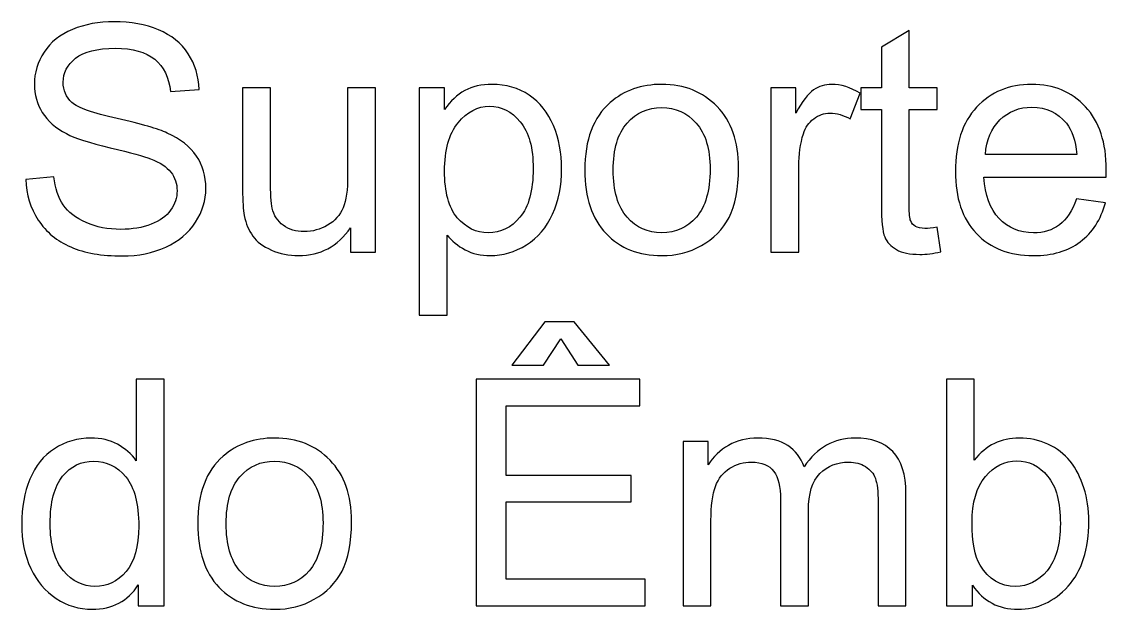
# Model space of a CAD drawing. Header units: millimetres. Extents: x -300 to 279, y -192 to 238.
# Drawn here: x 161.8 to 205.33, y 153.26 to 176.83 of the extents above; entities that cross this region are included whole.
import ezdxf

# ---------------------------------------------------------------- set-up
doc = ezdxf.new("R2010")
doc.units = ezdxf.units.MM
doc.layers.add('CAMADA_1', color=7, linetype='CONTINUOUS')

msp = doc.modelspace()

# ---------------------------------------------------------------- linework, layer by layer
at = {"layer": 'CAMADA_1', "color": 250}
for points, knots in [([(161.9645, 170.5087), (161.9645, 170.5087), (163.0948, 170.6103), (163.0948, 170.6103), (163.1477, 170.1531), (163.2726, 169.7785), (163.4695, 169.4842), (163.6663, 169.1921), (163.9711, 168.9551), (164.3839, 168.773), (164.7966, 168.5931), (165.2623, 168.5021), (165.7787, 168.5021), (166.2381, 168.5021), (166.6423, 168.5698), (166.9937, 168.7074), (167.3451, 168.845), (167.6054, 169.0334), (167.7769, 169.2726), (167.9483, 169.5118), (168.0351, 169.7721), (168.0351, 170.0515), (168.0351, 170.3351), (167.9526, 170.5828), (167.7875, 170.7966), (167.6224, 171.0082), (167.3493, 171.186), (166.9683, 171.3321), (166.7249, 171.4252), (166.1851, 171.5734), (165.3491, 171.7745), (164.513, 171.9756), (163.9288, 172.1639), (163.5943, 172.3417), (163.1604, 172.5703), (162.8387, 172.854), (162.627, 173.1905), (162.4132, 173.5271), (162.3074, 173.906), (162.3074, 174.3229), (162.3074, 174.7844), (162.4386, 175.2141), (162.699, 175.612), (162.9593, 176.012), (163.3382, 176.3147), (163.8399, 176.5222), (164.3394, 176.7296), (164.8961, 176.8333), (165.5078, 176.8333), (166.1809, 176.8333), (166.7757, 176.7254), (167.29, 176.5073), (167.8044, 176.2914), (168.2002, 175.9718), (168.4775, 175.5485), (168.7548, 175.1273), (168.9029, 174.6489), (168.9241, 174.1155), (168.9241, 174.1155), (167.7684, 174.0266), (167.7684, 174.0266), (167.707, 174.6002), (167.4975, 175.0341), (167.1398, 175.3262), (166.782, 175.6205), (166.2529, 175.7665), (165.5544, 175.7665), (164.8262, 175.7665), (164.295, 175.6332), (163.9626, 175.3665), (163.6303, 175.0998), (163.4631, 174.778), (163.4631, 174.4013), (163.4631, 174.0753), (163.5816, 173.8065), (163.8166, 173.5948), (164.0494, 173.3853), (164.6527, 173.1672), (165.6306, 172.9471), (166.6085, 172.7249), (167.2795, 172.5322), (167.6435, 172.3671), (168.1706, 172.1237), (168.5622, 171.8168), (168.814, 171.4422), (169.0659, 171.0696), (169.1908, 170.6399), (169.1908, 170.1531), (169.1908, 169.6684), (169.0532, 169.2154), (168.7759, 168.7879), (168.4987, 168.3603), (168.1028, 168.028), (167.5843, 167.7909), (167.0657, 167.5538), (166.4836, 167.4353), (165.8338, 167.4353), (165.0125, 167.4353), (164.3246, 167.5559), (163.77, 167.7951), (163.2133, 168.0343), (162.7794, 168.3942), (162.464, 168.8768), (162.1465, 169.3572), (161.9814, 169.9012), (161.9645, 170.5087)], [0, 0, 0, 0, 0.0285714, 0.0285714, 0.0285714, 0.0571429, 0.0571429, 0.0571429, 0.0857143, 0.0857143, 0.0857143, 0.1142857, 0.1142857, 0.1142857, 0.1428571, 0.1428571, 0.1428571, 0.1714286, 0.1714286, 0.1714286, 0.2, 0.2, 0.2, 0.2285714, 0.2285714, 0.2285714, 0.2571429, 0.2571429, 0.2571429, 0.2857143, 0.2857143, 0.2857143, 0.3142857, 0.3142857, 0.3142857, 0.3428571, 0.3428571, 0.3428571, 0.3714286, 0.3714286, 0.3714286, 0.4, 0.4, 0.4, 0.4285714, 0.4285714, 0.4285714, 0.4571429, 0.4571429, 0.4571429, 0.4857143, 0.4857143, 0.4857143, 0.5142857, 0.5142857, 0.5142857, 0.5428571, 0.5428571, 0.5428571, 0.5714286, 0.5714286, 0.5714286, 0.6, 0.6, 0.6, 0.6285714, 0.6285714, 0.6285714, 0.6571429, 0.6571429, 0.6571429, 0.6857143, 0.6857143, 0.6857143, 0.7142857, 0.7142857, 0.7142857, 0.7428571, 0.7428571, 0.7428571, 0.7714286, 0.7714286, 0.7714286, 0.8, 0.8, 0.8, 0.8285714, 0.8285714, 0.8285714, 0.8571429, 0.8571429, 0.8571429, 0.8857143, 0.8857143, 0.8857143, 0.9142857, 0.9142857, 0.9142857, 0.9428571, 0.9428571, 0.9428571, 0.9714286, 0.9714286, 0.9714286, 1, 1, 1, 1]), ([(198.5341, 168.5847), (198.5341, 168.5847), (198.6865, 167.5983), (198.6865, 167.5983), (198.3732, 167.5327), (198.0917, 167.4988), (197.8462, 167.4988), (197.4419, 167.4988), (197.1286, 167.5623), (196.9043, 167.6914), (196.682, 167.8205), (196.5254, 167.9878), (196.4344, 168.1973), (196.3434, 168.4069), (196.2989, 168.8471), (196.2989, 169.5181), (196.2989, 169.5181), (196.2989, 173.3154), (196.2989, 173.3154), (196.2989, 173.3154), (195.4734, 173.3154), (195.4734, 173.3154), (195.4734, 173.3154), (195.4734, 174.179), (195.4734, 174.179), (195.4734, 174.179), (196.2989, 174.179), (196.2989, 174.179), (196.2989, 174.179), (196.2989, 175.8088), (196.2989, 175.8088), (196.2989, 175.8088), (197.4165, 176.4798), (197.4165, 176.4798), (197.4165, 176.4798), (197.4165, 174.179), (197.4165, 174.179), (197.4165, 174.179), (198.5341, 174.179), (198.5341, 174.179), (198.5341, 174.179), (198.5341, 173.3154), (198.5341, 173.3154), (198.5341, 173.3154), (197.4165, 173.3154), (197.4165, 173.3154), (197.4165, 173.3154), (197.4165, 169.4546), (197.4165, 169.4546), (197.4165, 169.135), (197.4356, 168.9297), (197.4758, 168.8387), (197.5139, 168.7476), (197.5774, 168.6757), (197.6663, 168.6206), (197.7552, 168.5677), (197.8822, 168.5402), (198.0473, 168.5402), (198.17, 168.5402), (198.333, 168.555), (198.5341, 168.5847)], [0, 0, 0, 0, 0.05, 0.05, 0.05, 0.1, 0.1, 0.1, 0.15, 0.15, 0.15, 0.2, 0.2, 0.2, 0.25, 0.25, 0.25, 0.3, 0.3, 0.3, 0.35, 0.35, 0.35, 0.4, 0.4, 0.4, 0.45, 0.45, 0.45, 0.5, 0.5, 0.5, 0.55, 0.55, 0.55, 0.6, 0.6, 0.6, 0.65, 0.65, 0.65, 0.7, 0.7, 0.7, 0.75, 0.75, 0.75, 0.8, 0.8, 0.8, 0.85, 0.85, 0.85, 0.9, 0.9, 0.9, 0.95, 0.95, 0.95, 1, 1, 1, 1]), ([(174.9947, 167.5877), (174.9947, 167.5877), (174.9947, 168.5677), (174.9947, 168.5677), (174.4825, 167.8205), (173.7882, 167.448), (172.9098, 167.448), (172.5224, 167.448), (172.1605, 167.5221), (171.8239, 167.6703), (171.4874, 167.8205), (171.2376, 168.0068), (171.0746, 168.2312), (170.9117, 168.4577), (170.7974, 168.7328), (170.7317, 169.0588), (170.6873, 169.2789), (170.664, 169.6261), (170.664, 170.1002), (170.664, 170.1002), (170.664, 174.179), (170.664, 174.179), (170.664, 174.179), (171.7816, 174.179), (171.7816, 174.179), (171.7816, 174.179), (171.7816, 170.532), (171.7816, 170.532), (171.7816, 169.9499), (171.8049, 169.5562), (171.8493, 169.3551), (171.9192, 169.0609), (172.0674, 168.8323), (172.296, 168.6651), (172.5224, 168.4979), (172.8018, 168.4132), (173.1363, 168.4132), (173.4707, 168.4132), (173.784, 168.4979), (174.0761, 168.6693), (174.3682, 168.8408), (174.5756, 169.0757), (174.6984, 169.3699), (174.819, 169.6642), (174.8804, 170.0938), (174.8804, 170.6548), (174.8804, 170.6548), (174.8804, 174.179), (174.8804, 174.179), (174.8804, 174.179), (175.998, 174.179), (175.998, 174.179), (175.998, 174.179), (175.998, 167.5877), (175.998, 167.5877), (175.998, 167.5877), (174.9947, 167.5877), (174.9947, 167.5877)], [0, 0, 0, 0, 0.0526316, 0.0526316, 0.0526316, 0.1052632, 0.1052632, 0.1052632, 0.1578947, 0.1578947, 0.1578947, 0.2105263, 0.2105263, 0.2105263, 0.2631579, 0.2631579, 0.2631579, 0.3157895, 0.3157895, 0.3157895, 0.3684211, 0.3684211, 0.3684211, 0.4210526, 0.4210526, 0.4210526, 0.4736842, 0.4736842, 0.4736842, 0.5263158, 0.5263158, 0.5263158, 0.5789474, 0.5789474, 0.5789474, 0.6315789, 0.6315789, 0.6315789, 0.6842105, 0.6842105, 0.6842105, 0.7368421, 0.7368421, 0.7368421, 0.7894737, 0.7894737, 0.7894737, 0.8421053, 0.8421053, 0.8421053, 0.8947368, 0.8947368, 0.8947368, 0.9473684, 0.9473684, 0.9473684, 1, 1, 1, 1]), ([(177.7527, 165.0604), (177.7527, 165.0604), (177.7527, 174.179), (177.7527, 174.179), (177.7527, 174.179), (178.7687, 174.179), (178.7687, 174.179), (178.7687, 174.179), (178.7687, 173.3133), (178.7687, 173.3133), (179.0079, 173.6477), (179.2788, 173.8996), (179.5815, 174.0668), (179.8821, 174.234), (180.2483, 174.3187), (180.6779, 174.3187), (181.241, 174.3187), (181.7363, 174.1748), (182.166, 173.8848), (182.5956, 173.5969), (182.9195, 173.1884), (183.1396, 172.6635), (183.3576, 172.1364), (183.4677, 171.5607), (183.4677, 170.932), (183.4677, 170.2611), (183.3471, 169.6557), (183.1058, 169.1159), (182.8645, 168.5783), (182.5131, 168.1656), (182.0517, 167.8777), (181.5923, 167.5919), (181.1076, 167.448), (180.5996, 167.448), (180.2271, 167.448), (179.8927, 167.5263), (179.5984, 167.683), (179.3021, 167.8396), (179.0608, 168.0364), (178.8703, 168.2756), (178.8703, 168.2756), (178.8703, 165.0604), (178.8703, 165.0604), (178.8703, 165.0604), (177.7527, 165.0604), (177.7527, 165.0604)], [0, 0, 0, 0, 0.0666667, 0.0666667, 0.0666667, 0.1333333, 0.1333333, 0.1333333, 0.2, 0.2, 0.2, 0.2666667, 0.2666667, 0.2666667, 0.3333333, 0.3333333, 0.3333333, 0.4, 0.4, 0.4, 0.4666667, 0.4666667, 0.4666667, 0.5333333, 0.5333333, 0.5333333, 0.6, 0.6, 0.6, 0.6666667, 0.6666667, 0.6666667, 0.7333333, 0.7333333, 0.7333333, 0.8, 0.8, 0.8, 0.8666667, 0.8666667, 0.8666667, 0.9333333, 0.9333333, 0.9333333, 1, 1, 1, 1]), ([(184.3969, 170.8834), (184.3969, 172.1004), (184.7356, 173.0021), (185.415, 173.5885), (185.9802, 174.0753), (186.6723, 174.3187), (187.4872, 174.3187), (188.3911, 174.3187), (189.1319, 174.0224), (189.7076, 173.4297), (190.2812, 172.8392), (190.5691, 172.02), (190.5691, 170.9765), (190.5691, 170.1298), (190.4421, 169.4652), (190.1881, 168.9805), (189.9341, 168.4958), (189.5637, 168.119), (189.0769, 167.8502), (188.5921, 167.5813), (188.0609, 167.448), (187.4872, 167.448), (186.5644, 167.448), (185.8193, 167.7422), (185.2499, 168.3328), (184.6805, 168.9233), (184.3969, 169.7742), (184.3969, 170.8834)], [0, 0, 0, 0, 0.1111111, 0.1111111, 0.1111111, 0.2222222, 0.2222222, 0.2222222, 0.3333333, 0.3333333, 0.3333333, 0.4444444, 0.4444444, 0.4444444, 0.5555556, 0.5555556, 0.5555556, 0.6666667, 0.6666667, 0.6666667, 0.7777778, 0.7777778, 0.7777778, 0.8888889, 0.8888889, 0.8888889, 1, 1, 1, 1]), ([(191.8666, 167.5877), (191.8666, 167.5877), (191.8666, 174.179), (191.8666, 174.179), (191.8666, 174.179), (192.8699, 174.179), (192.8699, 174.179), (192.8699, 174.179), (192.8699, 173.1694), (192.8699, 173.1694), (193.126, 173.6371), (193.3631, 173.9462), (193.5811, 174.0943), (193.7991, 174.2446), (194.0383, 174.3187), (194.2987, 174.3187), (194.6754, 174.3187), (195.0585, 174.2002), (195.448, 173.9652), (195.448, 173.9652), (195.0501, 172.9344), (195.0501, 172.9344), (194.7791, 173.0868), (194.5082, 173.163), (194.2373, 173.163), (193.9939, 173.163), (193.7758, 173.0889), (193.5832, 172.9429), (193.3906, 172.7968), (193.253, 172.5936), (193.1705, 172.3333), (193.0456, 171.9375), (192.9842, 171.5035), (192.9842, 171.0315), (192.9842, 171.0315), (192.9842, 167.5877), (192.9842, 167.5877), (192.9842, 167.5877), (191.8666, 167.5877), (191.8666, 167.5877)], [0, 0, 0, 0, 0.0769231, 0.0769231, 0.0769231, 0.1538462, 0.1538462, 0.1538462, 0.2307692, 0.2307692, 0.2307692, 0.3076923, 0.3076923, 0.3076923, 0.3846154, 0.3846154, 0.3846154, 0.4615385, 0.4615385, 0.4615385, 0.5384615, 0.5384615, 0.5384615, 0.6153846, 0.6153846, 0.6153846, 0.6923077, 0.6923077, 0.6923077, 0.7692308, 0.7692308, 0.7692308, 0.8461538, 0.8461538, 0.8461538, 0.9230769, 0.9230769, 0.9230769, 1, 1, 1, 1]), ([(204.1327, 169.7213), (204.1327, 169.7213), (205.2884, 169.5689), (205.2884, 169.5689), (205.1085, 168.8979), (204.7719, 168.3751), (204.2809, 168.0047), (203.7898, 167.6343), (203.1633, 167.448), (202.3992, 167.448), (201.4382, 167.448), (200.6762, 167.7443), (200.1132, 168.337), (199.5501, 168.9276), (199.2686, 169.7594), (199.2686, 170.8283), (199.2686, 171.9332), (199.5522, 172.7926), (200.1216, 173.4022), (200.691, 174.0139), (201.4297, 174.3187), (202.3378, 174.3187), (203.2162, 174.3187), (203.9337, 174.0203), (204.4904, 173.4212), (205.0471, 172.8222), (205.3265, 171.9798), (205.3265, 170.8939), (205.3265, 170.8283), (205.3244, 170.7288), (205.3202, 170.5976), (205.3202, 170.5976), (200.4116, 170.5976), (200.4116, 170.5976), (200.4539, 169.8758), (200.6571, 169.3213), (201.0254, 168.9381), (201.3916, 168.555), (201.8509, 168.3624), (202.3992, 168.3624), (202.8077, 168.3624), (203.1569, 168.4704), (203.4448, 168.6863), (203.7348, 168.9022), (203.9634, 169.2472), (204.1327, 169.7213)], [0, 0, 0, 0, 0.0666667, 0.0666667, 0.0666667, 0.1333333, 0.1333333, 0.1333333, 0.2, 0.2, 0.2, 0.2666667, 0.2666667, 0.2666667, 0.3333333, 0.3333333, 0.3333333, 0.4, 0.4, 0.4, 0.4666667, 0.4666667, 0.4666667, 0.5333333, 0.5333333, 0.5333333, 0.6, 0.6, 0.6, 0.6666667, 0.6666667, 0.6666667, 0.7333333, 0.7333333, 0.7333333, 0.8, 0.8, 0.8, 0.8666667, 0.8666667, 0.8666667, 0.9333333, 0.9333333, 0.9333333, 1, 1, 1, 1]), ([(178.7687, 170.8431), (178.7687, 169.9986), (178.9402, 169.3742), (179.2809, 168.9699), (179.6238, 168.5656), (180.0387, 168.3624), (180.5255, 168.3624), (181.0208, 168.3624), (181.4442, 168.572), (181.7955, 168.9911), (182.149, 169.4102), (182.3247, 170.0579), (182.3247, 170.9363), (182.3247, 171.7745), (182.1533, 172.401), (181.8082, 172.818), (181.4632, 173.235), (181.0526, 173.4424), (180.5742, 173.4424), (180.1001, 173.4424), (179.681, 173.2202), (179.3169, 172.7778), (178.9507, 172.3333), (178.7687, 171.6898), (178.7687, 170.8431)], [0, 0, 0, 0, 0.125, 0.125, 0.125, 0.25, 0.25, 0.25, 0.375, 0.375, 0.375, 0.5, 0.5, 0.5, 0.625, 0.625, 0.625, 0.75, 0.75, 0.75, 0.875, 0.875, 0.875, 1, 1, 1, 1]), ([(185.5399, 170.8812), (185.5399, 170.0388), (185.7241, 169.408), (186.0924, 168.9911), (186.4628, 168.572), (186.9263, 168.3624), (187.4872, 168.3624), (188.0418, 168.3624), (188.5032, 168.572), (188.8737, 168.9932), (189.242, 169.4144), (189.4261, 170.0557), (189.4261, 170.9172), (189.4261, 171.73), (189.2398, 172.346), (188.8694, 172.763), (188.499, 173.1821), (188.0376, 173.3916), (187.4872, 173.3916), (186.9263, 173.3916), (186.4628, 173.1842), (186.0924, 172.7672), (185.7241, 172.3502), (185.5399, 171.7216), (185.5399, 170.8812)], [0, 0, 0, 0, 0.125, 0.125, 0.125, 0.25, 0.25, 0.25, 0.375, 0.375, 0.375, 0.5, 0.5, 0.5, 0.625, 0.625, 0.625, 0.75, 0.75, 0.75, 0.875, 0.875, 0.875, 1, 1, 1, 1]), ([(200.4751, 171.512), (200.4751, 171.512), (204.1454, 171.512), (204.1454, 171.512), (204.0967, 172.0666), (203.9549, 172.4814), (203.7242, 172.7587), (203.3707, 173.1884), (202.9093, 173.4043), (202.3441, 173.4043), (201.8319, 173.4043), (201.4022, 173.2329), (201.053, 172.89), (200.7058, 172.5471), (200.5132, 172.0877), (200.4751, 171.512)], [0, 0, 0, 0, 0.2, 0.2, 0.2, 0.4, 0.4, 0.4, 0.6, 0.6, 0.6, 0.8, 0.8, 0.8, 1, 1, 1, 1]), ([(183.4296, 164.1058), (183.4296, 164.1058), (182.7375, 163.0517), (182.7375, 163.0517), (182.7375, 163.0517), (181.4675, 163.0517), (181.4675, 163.0517), (181.4675, 163.0517), (182.7946, 164.7916), (182.7946, 164.7916), (182.7946, 164.7916), (183.9757, 164.7916), (183.9757, 164.7916), (183.9757, 164.7916), (185.3918, 163.0517), (185.3918, 163.0517), (185.3918, 163.0517), (184.1218, 163.0517), (184.1218, 163.0517), (184.1218, 163.0517), (183.4296, 164.1058), (183.4296, 164.1058)], [0, 0, 0, 0, 0.1428571, 0.1428571, 0.1428571, 0.2857143, 0.2857143, 0.2857143, 0.4285714, 0.4285714, 0.4285714, 0.5714286, 0.5714286, 0.5714286, 0.7142857, 0.7142857, 0.7142857, 0.8571429, 0.8571429, 0.8571429, 1, 1, 1, 1]), ([(166.473, 153.3997), (166.473, 153.3997), (166.473, 154.2358), (166.473, 154.2358), (166.056, 153.586), (165.4422, 153.26), (164.6315, 153.26), (164.1066, 153.26), (163.624, 153.4039), (163.1858, 153.6939), (162.7456, 153.9818), (162.4048, 154.3861), (162.1614, 154.9025), (161.9201, 155.4211), (161.7994, 156.0159), (161.7994, 156.689), (161.7994, 157.3452), (161.9095, 157.94), (162.1275, 158.4755), (162.3476, 159.0089), (162.6757, 159.4195), (163.1139, 159.7031), (163.5499, 159.9889), (164.041, 160.1307), (164.5807, 160.1307), (164.9786, 160.1307), (165.3321, 160.046), (165.6412, 159.8788), (165.9502, 159.7116), (166.2021, 159.4915), (166.3968, 159.2227), (166.3968, 159.2227), (166.3968, 162.4929), (166.3968, 162.4929), (166.3968, 162.4929), (167.5144, 162.4929), (167.5144, 162.4929), (167.5144, 162.4929), (167.5144, 153.3997), (167.5144, 153.3997), (167.5144, 153.3997), (166.473, 153.3997), (166.473, 153.3997)], [0, 0, 0, 0, 0.0714286, 0.0714286, 0.0714286, 0.1428571, 0.1428571, 0.1428571, 0.2142857, 0.2142857, 0.2142857, 0.2857143, 0.2857143, 0.2857143, 0.3571429, 0.3571429, 0.3571429, 0.4285714, 0.4285714, 0.4285714, 0.5, 0.5, 0.5, 0.5714286, 0.5714286, 0.5714286, 0.6428571, 0.6428571, 0.6428571, 0.7142857, 0.7142857, 0.7142857, 0.7857143, 0.7857143, 0.7857143, 0.8571429, 0.8571429, 0.8571429, 0.9285714, 0.9285714, 0.9285714, 1, 1, 1, 1]), ([(180.0387, 153.3997), (180.0387, 153.3997), (180.0387, 162.4929), (180.0387, 162.4929), (180.0387, 162.4929), (186.6046, 162.4929), (186.6046, 162.4929), (186.6046, 162.4929), (186.6046, 161.4261), (186.6046, 161.4261), (186.6046, 161.4261), (181.2452, 161.4261), (181.2452, 161.4261), (181.2452, 161.4261), (181.2452, 158.6321), (181.2452, 158.6321), (181.2452, 158.6321), (186.2617, 158.6321), (186.2617, 158.6321), (186.2617, 158.6321), (186.2617, 157.5653), (186.2617, 157.5653), (186.2617, 157.5653), (181.2452, 157.5653), (181.2452, 157.5653), (181.2452, 157.5653), (181.2452, 154.4665), (181.2452, 154.4665), (181.2452, 154.4665), (186.8205, 154.4665), (186.8205, 154.4665), (186.8205, 154.4665), (186.8205, 153.3997), (186.8205, 153.3997), (186.8205, 153.3997), (180.0387, 153.3997), (180.0387, 153.3997)], [0, 0, 0, 0, 0.0833333, 0.0833333, 0.0833333, 0.1666667, 0.1666667, 0.1666667, 0.25, 0.25, 0.25, 0.3333333, 0.3333333, 0.3333333, 0.4166667, 0.4166667, 0.4166667, 0.5, 0.5, 0.5, 0.5833333, 0.5833333, 0.5833333, 0.6666667, 0.6666667, 0.6666667, 0.75, 0.75, 0.75, 0.8333333, 0.8333333, 0.8333333, 0.9166667, 0.9166667, 0.9166667, 1, 1, 1, 1]), ([(199.9523, 153.3997), (199.9523, 153.3997), (198.9109, 153.3997), (198.9109, 153.3997), (198.9109, 153.3997), (198.9109, 162.4929), (198.9109, 162.4929), (198.9109, 162.4929), (200.0285, 162.4929), (200.0285, 162.4929), (200.0285, 162.4929), (200.0285, 159.2481), (200.0285, 159.2481), (200.5005, 159.8365), (201.1017, 160.1307), (201.834, 160.1307), (202.2383, 160.1307), (202.6235, 160.0503), (202.9855, 159.8873), (203.3474, 159.7243), (203.6438, 159.4936), (203.8787, 159.1994), (204.1116, 158.903), (204.2957, 158.5474), (204.4269, 158.1305), (204.5603, 157.7156), (204.6259, 157.269), (204.6259, 156.7948), (204.6259, 155.6688), (204.3465, 154.7967), (203.7898, 154.1829), (203.231, 153.5669), (202.5622, 153.26), (201.7811, 153.26), (201.0043, 153.26), (200.3947, 153.5839), (199.9523, 154.2294), (199.9523, 154.2294), (199.9523, 153.3997), (199.9523, 153.3997)], [0, 0, 0, 0, 0.0769231, 0.0769231, 0.0769231, 0.1538462, 0.1538462, 0.1538462, 0.2307692, 0.2307692, 0.2307692, 0.3076923, 0.3076923, 0.3076923, 0.3846154, 0.3846154, 0.3846154, 0.4615385, 0.4615385, 0.4615385, 0.5384615, 0.5384615, 0.5384615, 0.6153846, 0.6153846, 0.6153846, 0.6923077, 0.6923077, 0.6923077, 0.7692308, 0.7692308, 0.7692308, 0.8461538, 0.8461538, 0.8461538, 0.9230769, 0.9230769, 0.9230769, 1, 1, 1, 1]), ([(168.8627, 156.6954), (168.8627, 157.9124), (169.2014, 158.8141), (169.8808, 159.4005), (170.446, 159.8873), (171.1381, 160.1307), (171.953, 160.1307), (172.8569, 160.1307), (173.5977, 159.8344), (174.1734, 159.2417), (174.747, 158.6512), (175.0349, 157.832), (175.0349, 156.7885), (175.0349, 155.9418), (174.9079, 155.2772), (174.6539, 154.7925), (174.3999, 154.3078), (174.0295, 153.931), (173.5427, 153.6622), (173.0579, 153.3933), (172.5267, 153.26), (171.953, 153.26), (171.0302, 153.26), (170.2851, 153.5542), (169.7157, 154.1448), (169.1463, 154.7353), (168.8627, 155.5862), (168.8627, 156.6954)], [0, 0, 0, 0, 0.1111111, 0.1111111, 0.1111111, 0.2222222, 0.2222222, 0.2222222, 0.3333333, 0.3333333, 0.3333333, 0.4444444, 0.4444444, 0.4444444, 0.5555556, 0.5555556, 0.5555556, 0.6666667, 0.6666667, 0.6666667, 0.7777778, 0.7777778, 0.7777778, 0.8888889, 0.8888889, 0.8888889, 1, 1, 1, 1]), ([(188.3445, 153.3997), (188.3445, 153.3997), (188.3445, 159.991), (188.3445, 159.991), (188.3445, 159.991), (189.3478, 159.991), (189.3478, 159.991), (189.3478, 159.991), (189.3478, 159.0597), (189.3478, 159.0597), (189.5531, 159.3814), (189.8283, 159.6418), (190.1712, 159.8365), (190.5141, 160.0333), (190.9036, 160.1307), (191.3417, 160.1307), (191.8285, 160.1307), (192.2286, 160.0291), (192.5397, 159.828), (192.8509, 159.6248), (193.071, 159.3433), (193.198, 158.9792), (193.723, 159.7476), (194.4024, 160.1307), (195.2406, 160.1307), (195.8968, 160.1307), (196.4027, 159.9508), (196.754, 159.5888), (197.1075, 159.2269), (197.2853, 158.6702), (197.2853, 157.9188), (197.2853, 157.9188), (197.2853, 153.3997), (197.2853, 153.3997), (197.2853, 153.3997), (196.1677, 153.3997), (196.1677, 153.3997), (196.1677, 153.3997), (196.1677, 157.5484), (196.1677, 157.5484), (196.1677, 157.9929), (196.1296, 158.3146), (196.0576, 158.5115), (195.9857, 158.7083), (195.8544, 158.8649), (195.6618, 158.9856), (195.4713, 159.1062), (195.247, 159.1655), (194.9908, 159.1655), (194.5252, 159.1655), (194.1399, 159.011), (193.833, 158.7041), (193.5261, 158.395), (193.3737, 157.9019), (193.3737, 157.2245), (193.3737, 157.2245), (193.3737, 153.3997), (193.3737, 153.3997), (193.3737, 153.3997), (192.2561, 153.3997), (192.2561, 153.3997), (192.2561, 153.3997), (192.2561, 157.6775), (192.2561, 157.6775), (192.2561, 158.1728), (192.1651, 158.5453), (191.9831, 158.793), (191.801, 159.0406), (191.5026, 159.1655), (191.0898, 159.1655), (190.7766, 159.1655), (190.4866, 159.083), (190.2199, 158.9179), (189.9532, 158.7528), (189.7606, 158.5115), (189.6399, 158.1918), (189.5214, 157.8743), (189.4621, 157.415), (189.4621, 156.816), (189.4621, 156.816), (189.4621, 153.3997), (189.4621, 153.3997), (189.4621, 153.3997), (188.3445, 153.3997), (188.3445, 153.3997)], [0, 0, 0, 0, 0.0357143, 0.0357143, 0.0357143, 0.0714286, 0.0714286, 0.0714286, 0.1071429, 0.1071429, 0.1071429, 0.1428571, 0.1428571, 0.1428571, 0.1785714, 0.1785714, 0.1785714, 0.2142857, 0.2142857, 0.2142857, 0.25, 0.25, 0.25, 0.2857143, 0.2857143, 0.2857143, 0.3214286, 0.3214286, 0.3214286, 0.3571429, 0.3571429, 0.3571429, 0.3928571, 0.3928571, 0.3928571, 0.4285714, 0.4285714, 0.4285714, 0.4642857, 0.4642857, 0.4642857, 0.5, 0.5, 0.5, 0.5357143, 0.5357143, 0.5357143, 0.5714286, 0.5714286, 0.5714286, 0.6071429, 0.6071429, 0.6071429, 0.6428571, 0.6428571, 0.6428571, 0.6785714, 0.6785714, 0.6785714, 0.7142857, 0.7142857, 0.7142857, 0.75, 0.75, 0.75, 0.7857143, 0.7857143, 0.7857143, 0.8214286, 0.8214286, 0.8214286, 0.8571429, 0.8571429, 0.8571429, 0.8928571, 0.8928571, 0.8928571, 0.9285714, 0.9285714, 0.9285714, 0.9642857, 0.9642857, 0.9642857, 1, 1, 1, 1]), ([(162.9424, 156.6869), (162.9424, 155.8445), (163.1202, 155.2158), (163.4779, 154.7988), (163.8335, 154.3818), (164.2547, 154.1744), (164.7395, 154.1744), (165.2284, 154.1744), (165.6433, 154.3734), (165.9862, 154.7713), (166.327, 155.1692), (166.4984, 155.7767), (166.4984, 156.5938), (166.4984, 157.4912), (166.3248, 158.1516), (165.9756, 158.5728), (165.6285, 158.9941), (165.1988, 159.2036), (164.6887, 159.2036), (164.1912, 159.2036), (163.7764, 159.0025), (163.4419, 158.5982), (163.1096, 158.194), (162.9424, 157.5568), (162.9424, 156.6869)], [0, 0, 0, 0, 0.125, 0.125, 0.125, 0.25, 0.25, 0.25, 0.375, 0.375, 0.375, 0.5, 0.5, 0.5, 0.625, 0.625, 0.625, 0.75, 0.75, 0.75, 0.875, 0.875, 0.875, 1, 1, 1, 1]), ([(170.0057, 156.6932), (170.0057, 155.8508), (170.1899, 155.22), (170.5582, 154.8031), (170.9286, 154.384), (171.3921, 154.1744), (171.953, 154.1744), (172.5076, 154.1744), (172.969, 154.384), (173.3395, 154.8052), (173.7078, 155.2264), (173.8919, 155.8677), (173.8919, 156.7292), (173.8919, 157.542), (173.7056, 158.158), (173.3352, 158.575), (172.9648, 158.9941), (172.5034, 159.2036), (171.953, 159.2036), (171.3921, 159.2036), (170.9286, 158.9962), (170.5582, 158.5792), (170.1899, 158.1622), (170.0057, 157.5336), (170.0057, 156.6932)], [0, 0, 0, 0, 0.125, 0.125, 0.125, 0.25, 0.25, 0.25, 0.375, 0.375, 0.375, 0.5, 0.5, 0.5, 0.625, 0.625, 0.625, 0.75, 0.75, 0.75, 0.875, 0.875, 0.875, 1, 1, 1, 1]), ([(199.9396, 156.744), (199.9396, 155.9566), (200.0476, 155.3873), (200.2613, 155.0359), (200.6127, 154.4623), (201.0868, 154.1744), (201.6859, 154.1744), (202.1748, 154.1744), (202.596, 154.3861), (202.9495, 154.8094), (203.3051, 155.2327), (203.4829, 155.8635), (203.4829, 156.7017), (203.4829, 157.5611), (203.3136, 158.194), (202.9728, 158.6025), (202.632, 159.011), (202.2193, 159.2163), (201.7367, 159.2163), (201.2477, 159.2163), (200.8265, 159.0046), (200.473, 158.5813), (200.1174, 158.158), (199.9396, 157.5463), (199.9396, 156.744)], [0, 0, 0, 0, 0.125, 0.125, 0.125, 0.25, 0.25, 0.25, 0.375, 0.375, 0.375, 0.5, 0.5, 0.5, 0.625, 0.625, 0.625, 0.75, 0.75, 0.75, 0.875, 0.875, 0.875, 1, 1, 1, 1])]:
    msp.add_open_spline(points, degree=3, knots=knots, dxfattribs=at)

doc.saveas('drawing.dxf')
